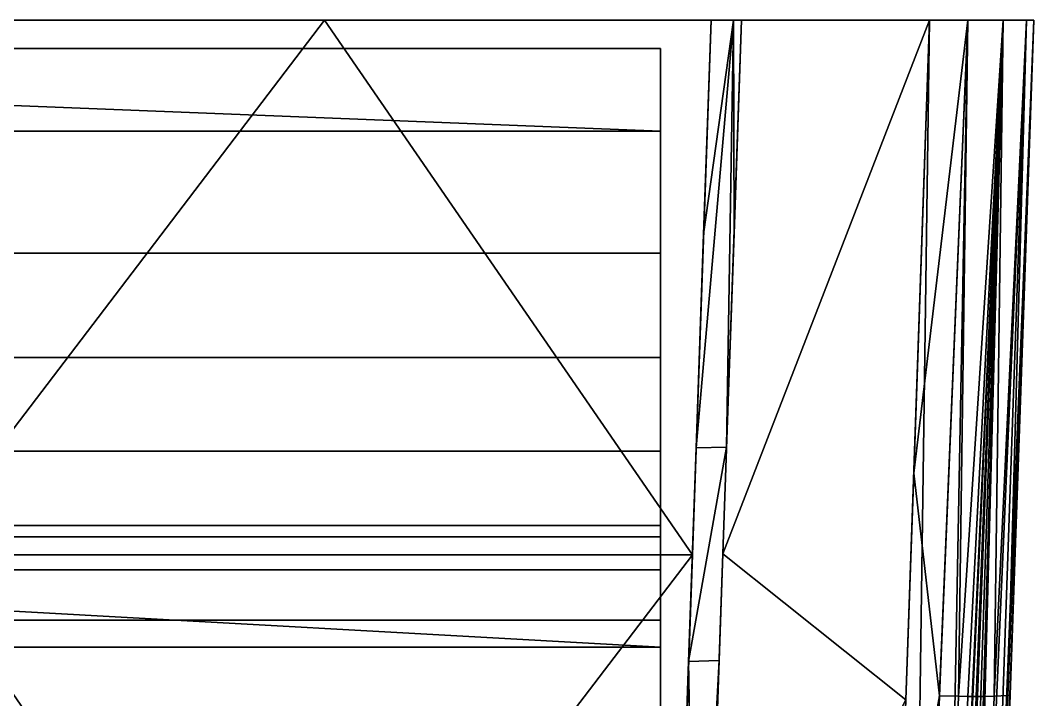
# Model space of a CAD drawing. Extents: x -11.8 to 11.8, y -23.6 to 0.1.
# Drawn here: x 6.891 to 11.75, y -3.127 to 0.132 of the extents above; entities that cross this region are included whole.
import ezdxf

# ---------------------------------------------------------------- set-up
doc = ezdxf.new("R2010")
doc.units = 0
doc.header["$MEASUREMENT"] = 0
doc.layers.add('COURO', color=7, linetype='CONTINUOUS')
doc.layers.add('METALICO', color=253, linetype='CONTINUOUS')

msp = doc.modelspace()

# ---------------------------------------------------------------- linework, layer by layer
at = {"layer": 'COURO'}
for points in [[(-10.039, -0.0033, -53.4343), (9.961, -0.0033, -53.4343), (9.961, -0.0033, 0.364), (-10.039, -0.0033, 0.364)], [(9.961, -2.5033, 0.364), (-10.039, -2.5033, 0.364), (-10.039, -0.0033, 0.364), (9.961, -0.0033, 0.364)], [(-0.1006, -0.4, -56.4665), (9.961, -0.4, -56.4665), (-0.039, -0.0033, -53.4343)], [(9.961, -0.0033, -53.4343), (-0.039, -0.0033, -53.4343), (9.961, -0.4, -56.4665)], [(9.961, -3.3196, -57.2413), (9.961, -2.5033, -53.4343), (9.961, -0.0033, -53.4343)], [(9.961, -2.5033, -53.4343), (9.961, -2.5033, -47.4567), (9.961, -0.0033, -53.4343)], [(9.961, -2.5033, -47.4567), (9.961, -2.5033, -41.4791), (9.961, -0.0033, -47.4567)], [(9.961, -2.5033, -41.4791), (9.961, -2.5033, -35.5015), (9.961, -0.0033, -41.4791)], [(9.961, -2.5033, -35.5015), (9.961, -2.5033, -29.5239), (9.961, -0.0033, -35.5015)], [(9.961, -2.5033, -29.5239), (9.961, -2.5033, -23.5463), (9.961, -0.0033, -29.5239)], [(9.961, -2.5033, -23.5463), (9.961, -2.5033, -17.5688), (9.961, -0.0033, -23.5463)], [(9.961, -2.5033, -17.5688), (9.961, -2.5033, -11.5912), (9.961, -0.0033, -17.5688)], [(9.961, -2.5033, -11.5912), (9.961, -2.5033, -5.6136), (9.961, -0.0033, -11.5912)], [(9.961, -2.5033, -5.6136), (9.961, -2.5033, 0.364), (9.961, -0.0033, -5.6136)], [(9.961, -2.5033, 0.364), (9.961, -0.0033, 0.364), (9.961, -0.0033, -5.6136)], [(9.961, -0.0033, -5.6136), (9.961, -0.0033, -11.5912), (9.961, -2.5033, -5.6136)], [(9.961, -0.0033, -11.5912), (9.961, -0.0033, -17.5688), (9.961, -2.5033, -11.5912)], [(9.961, -0.0033, -17.5688), (9.961, -0.0033, -23.5463), (9.961, -2.5033, -17.5688)], [(9.961, -0.0033, -23.5463), (9.961, -0.0033, -29.5239), (9.961, -2.5033, -23.5463)], [(9.961, -0.0033, -29.5239), (9.961, -0.0033, -35.5015), (9.961, -2.5033, -29.5239)], [(9.961, -0.0033, -35.5015), (9.961, -0.0033, -41.4791), (9.961, -2.5033, -35.5015)], [(9.961, -0.0033, -41.4791), (9.961, -0.0033, -47.4567), (9.961, -2.5033, -41.4791)], [(9.961, -0.0033, -47.4567), (9.961, -0.0033, -53.4343), (9.961, -2.5033, -47.4567)], [(9.961, -0.0033, -53.4343), (9.961, -0.8244, -57.7565), (9.961, -3.3196, -57.2413)], [(9.961, -0.4, -56.4665), (-0.1006, -0.4, -56.4665), (-0.1006, -0.9847, -58.1429), (9.961, -0.9847, -58.1429)], [(9.961, -0.8244, -57.7565), (9.961, -3.1736, -61.4765), (9.961, -3.3196, -57.2413)], [(9.961, -0.9847, -58.1429), (-0.1006, -0.9847, -58.1429), (-0.1006, -1.4858, -59.1568), (9.961, -1.4858, -59.1568)], [(9.961, -1.4858, -59.1568), (-0.1006, -1.4858, -59.1568), (-0.1006, -1.9351, -59.8999), (9.961, -1.9351, -59.8999)], [(9.961, -1.9351, -59.8999), (-0.1006, -1.9351, -59.8999), (-0.1006, -2.2913, -60.4125), (9.961, -2.2913, -60.4125)], [(9.961, -2.2913, -60.4125), (-0.1006, -2.2913, -60.4125), (-0.1006, -2.3462, -60.4866), (9.961, -2.3462, -60.4866)], [(9.961, -2.3462, -60.4866), (-0.1006, -2.3462, -60.4866), (-0.1006, -2.7459, -60.9923), (9.961, -2.7459, -60.9923)], [(-10.039, -2.5033, -53.4343), (9.961, -2.5033, -53.4343), (9.961, -2.5033, 0.364), (-10.039, -2.5033, 0.364)], [(-0.1006, -2.8741, -56.0324), (9.961, -2.8741, -56.0324), (3.2943, -2.5033, -53.4343)], [(9.961, -2.5033, -53.4343), (3.2943, -2.5033, -53.4343), (9.961, -2.8741, -56.0324)], [(9.961, -2.7459, -60.9923), (-0.1006, -2.7459, -60.9923), (-0.1006, -3.291, -61.6004), (9.961, -3.291, -61.6004)], [(9.961, -2.8741, -56.0324), (-0.1006, -2.8741, -56.0324), (-0.1006, -3.3409, -57.2884), (9.961, -3.3409, -57.2884)]]:
    msp.add_3dface(points, dxfattribs=at)
at = {"layer": 'METALICO'}
for points in [[(0, -6.3855, 11.5224), (11.0227, -6.3855, 11.5224), (0, 0.1319, 11.75)], [(11.0227, -6.3855, 11.5224), (11.2503, 0.1319, 11.75), (0, 0.1319, 11.75)], [(8.7502, 0.1319, 11.75), (6.2502, 0.1319, 11.75), (6.4967, 0.1319, 10.2028)], [(6.4967, 0.1319, 10.2028), (8.3498, 0.1319, 8.3498), (6.3963, -2.4312, 10.1133)], [(6.3963, -2.4312, 10.1133), (8.3498, 0.1319, 8.3498), (10.1133, -2.4312, 6.3963)], [(6.4967, 0.1319, 10.2028), (7.7321, 0.1319, 8.9675), (8.7502, 0.1319, 11.75)], [(7.7321, 0.1319, 8.9675), (8.9675, 0.1319, 7.7321), (11.75, 0.1319, 8.7502)], [(8.7502, 0.1319, 11.75), (7.7321, 0.1319, 8.9675), (11.75, 0.1319, 8.7502)], [(8.3498, 0.1319, 8.3498), (10.2028, 0.1319, 6.4967), (10.1133, -2.4312, 6.3963)], [(11.2503, 0.1319, 11.75), (8.7502, 0.1319, 11.75), (11.75, 0.1319, 11.2503)], [(11.75, 0.1319, 8.7502), (11.75, 0.1319, 11.2503), (8.7502, 0.1319, 11.75)], [(8.9675, 0.1319, 7.7321), (10.2028, 0.1319, 6.4967), (11.75, 0.1319, 8.7502)], [(10.1312, -1.9186, 6.4164), (10.167, -0.8933, 6.4566), (10.3111, 0.1319, 6.3346)], [(10.3111, 0.1319, 6.3346), (10.2777, -1.9151, 6.0631), (10.1312, -1.9186, 6.4164)], [(10.2028, 0.1319, 6.4967), (10.3111, 0.1319, 6.3346), (10.167, -0.8933, 6.4566)], [(10.1704, -4.9855, -11.5713), (10.3491, 0.1319, -11.75), (10.3491, 0.1319, -2.8033)], [(10.3491, 0.1319, -2.8033), (10.3491, 0.1319, 6.1433), (10.1704, -4.9855, 5.9428)], [(10.1704, -4.9855, 5.9428), (10.1704, -4.9855, -2.8143), (10.3491, 0.1319, -2.8033)], [(10.1704, -4.9855, -2.8143), (10.1704, -4.9855, -11.5713), (10.3491, 0.1319, -2.8033)], [(10.2028, 0.1319, 6.4967), (10.3491, 0.1319, 6.1433), (11.75, 0.1319, 6.2502)], [(11.75, 0.1319, 6.2502), (11.75, 0.1319, 8.7502), (10.2028, 0.1319, 6.4967)], [(10.3491, 0.1319, -11.75), (11.2503, 0.1319, -11.75), (10.2598, -2.4268, -11.6606)], [(11.2503, 0.1319, -11.75), (11.1365, -3.1268, -11.6362), (10.2598, -2.4268, -11.6606)], [(10.3134, -0.8916, 6.1032), (10.2777, -1.9151, 6.0631), (10.3111, 0.1319, 6.3346)], [(10.3111, 0.1319, 6.3346), (10.3491, 0.1319, 6.1433), (10.3134, -0.8916, 6.1032)], [(10.3491, 0.1319, 6.1433), (10.3491, 0.1319, 3.9067), (11.75, 0.1319, 6.2502)], [(10.3491, 0.1319, 3.9067), (10.3491, 0.1319, 1.67), (11.75, 0.1319, 3.7501)], [(10.3491, 0.1319, 1.67), (10.3491, 0.1319, -0.5667), (11.75, 0.1319, 1.25)], [(10.3491, 0.1319, -0.5667), (10.3491, 0.1319, -2.8033), (11.75, 0.1319, -1.25)], [(10.3491, 0.1319, -2.8033), (10.3491, 0.1319, -5.04), (11.75, 0.1319, -3.7501)], [(10.3491, 0.1319, -5.04), (10.3491, 0.1319, -7.2767), (11.75, 0.1319, -6.2502)], [(10.3491, 0.1319, -7.2767), (10.3491, 0.1319, -9.5133), (11.75, 0.1319, -8.7502)], [(10.3491, 0.1319, -9.5133), (10.3491, 0.1319, -11.75), (11.75, 0.1319, -11.2503)], [(10.3491, 0.1319, -11.75), (11.2503, 0.1319, -11.75), (11.75, 0.1319, -11.2503)], [(11.75, 0.1319, -11.2503), (11.75, 0.1319, -8.7502), (10.3491, 0.1319, -9.5133)], [(11.75, 0.1319, -8.7502), (11.75, 0.1319, -6.2502), (10.3491, 0.1319, -7.2767)], [(11.75, 0.1319, -6.2502), (11.75, 0.1319, -3.7501), (10.3491, 0.1319, -5.04)], [(11.75, 0.1319, -3.7501), (11.75, 0.1319, -1.25), (10.3491, 0.1319, -2.8033)], [(11.75, 0.1319, -1.25), (11.75, 0.1319, 1.25), (10.3491, 0.1319, -0.5667)], [(11.75, 0.1319, 1.25), (11.75, 0.1319, 3.7501), (10.3491, 0.1319, 1.67)], [(11.75, 0.1319, 3.7501), (11.75, 0.1319, 6.2502), (10.3491, 0.1319, 3.9067)], [(11.1365, -3.1268, 11.6362), (11.2503, 0.1319, 11.75), (11.1588, -6.3896, 11.5034)], [(11.2503, 0.1319, 11.75), (11.4343, 0.1319, 11.7149), (11.1588, -6.3896, 11.5034)], [(11.3114, -6.3924, 11.4302), (11.1588, -6.3896, 11.5034), (11.4343, 0.1319, 11.7149)], [(11.4343, 0.1319, -11.7149), (11.2503, 0.1319, -11.75), (11.1744, -2.0406, -11.6741)], [(11.4343, 0.1319, -11.7149), (11.1744, -2.0406, -11.6741), (11.2978, -3.1083, -11.6103)], [(11.75, 0.1319, 11.2503), (11.6037, 0.1319, 11.6037), (11.2503, 0.1319, 11.75)], [(11.2503, 0.1319, -11.75), (11.6037, 0.1319, -11.6037), (11.75, 0.1319, -11.2503)], [(11.2978, -3.1083, -11.6103), (11.39, -3.11, -11.5681), (11.4343, 0.1319, -11.7149)], [(11.4343, 0.1319, 11.7149), (11.6037, 0.1319, 11.6037), (11.3114, -6.3924, 11.4302)], [(11.3557, -6.3927, 11.3949), (11.3114, -6.3924, 11.4302), (11.6037, 0.1319, 11.6037)], [(11.3885, -6.3927, 11.3627), (11.3557, -6.3927, 11.3949), (11.6037, 0.1319, 11.6037)], [(11.4284, -6.3924, 11.3139), (11.3885, -6.3927, 11.3627), (11.6037, 0.1319, 11.6037)], [(11.6037, 0.1319, -11.6037), (11.4343, 0.1319, -11.7149), (11.39, -3.11, -11.5681)], [(11.39, -3.11, -11.5681), (11.4338, -3.1106, -11.5392), (11.6037, 0.1319, -11.6037)], [(11.6037, 0.1319, 11.6037), (11.7149, 0.1319, 11.4343), (11.4284, -6.3924, 11.3139)], [(11.4877, -6.3907, 11.2051), (11.4284, -6.3924, 11.3139), (11.7149, 0.1319, 11.4343)], [(11.4338, -3.1106, -11.5392), (11.4541, -3.1107, -11.5234), (11.6037, 0.1319, -11.6037)], [(11.4541, -3.1107, -11.5234), (11.4743, -3.1108, -11.5059), (11.6037, 0.1319, -11.6037)], [(11.4743, -3.1108, -11.5059), (11.5088, -3.1108, -11.471), (11.6037, 0.1319, -11.6037)], [(11.75, 0.1319, 11.2503), (11.6362, -3.1268, 11.1365), (11.4877, -6.3907, 11.2051)], [(11.7149, 0.1319, 11.4343), (11.75, 0.1319, 11.2503), (11.4877, -6.3907, 11.2051)], [(11.5088, -3.1108, -11.471), (11.5603, -3.1102, -11.4029), (11.6037, 0.1319, -11.6037)], [(11.5224, -6.3855, 11.0227), (11.5224, -6.3855, 0), (11.75, 0.1319, 0)], [(11.5224, -6.3855, 0), (11.5224, -6.3855, -11.0227), (11.75, 0.1319, 0)], [(11.5224, -6.3855, -11.0227), (11.75, 0.1319, -11.2503), (11.75, 0.1319, 0)], [(11.75, 0.1319, 0), (11.75, 0.1319, 11.2503), (11.5224, -6.3855, 11.0227)], [(11.7149, 0.1319, -11.4343), (11.6037, 0.1319, -11.6037), (11.5603, -3.1102, -11.4029)], [(11.5603, -3.1102, -11.4029), (11.6264, -3.1068, -11.2393), (11.7149, 0.1319, -11.4343)], [(11.75, 0.1319, -11.2503), (11.7149, 0.1319, -11.4343), (11.6264, -3.1068, -11.2393)], [(11.6264, -3.1068, -11.2393), (11.6351, -3.1051, -11.18), (11.75, 0.1319, -11.2503)], [(11.637, -3.1036, -11.1373), (11.75, 0.1319, -11.2503), (11.6351, -3.1051, -11.18)], [(10.2777, -1.9151, 6.0631), (10.2419, -2.9386, 6.023), (10.0954, -2.9438, 6.3762)], [(10.0954, -2.9438, 6.3762), (10.1312, -1.9186, 6.4164), (10.2777, -1.9151, 6.0631)], [(11.1744, -2.0406, -11.6741), (11.0986, -4.2131, -11.5983), (11.2978, -3.1083, -11.6103)], [(10.1704, -4.9855, -11.5713), (10.2598, -2.4268, -11.6606), (11.1365, -3.1268, -11.6362)], [(8.1598, -4.9943, 8.1598), (6.2958, -4.9943, 10.0238), (6.3963, -2.4312, 10.1133)], [(10.1133, -2.4312, 6.3963), (8.1598, -4.9943, 8.1598), (6.3963, -2.4312, 10.1133)], [(10.1133, -2.4312, 6.3963), (10.0238, -4.9943, 6.2958), (8.1598, -4.9943, 8.1598)], [(10.0596, -3.969, 6.336), (10.0954, -2.9438, 6.3762), (10.1322, -4.9917, 6.1338)], [(10.0954, -2.9438, 6.3762), (10.2419, -2.9386, 6.023), (10.1322, -4.9917, 6.1338)], [(10.2419, -2.9386, 6.023), (10.2062, -3.962, 5.9829), (10.1322, -4.9917, 6.1338)], [(11.1832, -6.3902, -11.4957), (11.2978, -3.1083, -11.6103), (11.0986, -4.2131, -11.5983)], [(11.2978, -3.1083, -11.6103), (11.1832, -6.3902, -11.4957), (11.2754, -6.392, -11.4535), (11.39, -3.11, -11.5681)], [(11.5603, -3.1102, -11.4029), (11.4456, -6.3921, -11.2883), (11.5118, -6.3887, -11.1247), (11.6264, -3.1068, -11.2393)], [(11.6264, -3.1068, -11.2393), (11.5118, -6.3887, -11.1247), (11.5205, -6.387, -11.0654), (11.6351, -3.1051, -11.18)], [(11.6351, -3.1051, -11.18), (11.5205, -6.387, -11.0654), (11.5224, -6.3855, -11.0227), (11.637, -3.1036, -11.1373)], [(11.1365, -3.1268, -11.6362), (11.0227, -6.3855, -11.5224), (10.1704, -4.9855, -11.5713)], [(11.39, -3.11, -11.5681), (11.2754, -6.392, -11.4535), (11.3192, -6.3925, -11.4246), (11.4338, -3.1106, -11.5392)], [(11.4338, -3.1106, -11.5392), (11.3192, -6.3925, -11.4246), (11.3395, -6.3926, -11.4088), (11.4541, -3.1107, -11.5234)], [(11.4541, -3.1107, -11.5234), (11.3395, -6.3926, -11.4088), (11.3597, -6.3927, -11.3913), (11.4743, -3.1108, -11.5059)], [(11.4743, -3.1108, -11.5059), (11.3597, -6.3927, -11.3913), (11.3942, -6.3927, -11.3564), (11.5088, -3.1108, -11.471)], [(11.5088, -3.1108, -11.471), (11.3942, -6.3927, -11.3564), (11.4456, -6.3921, -11.2883), (11.5603, -3.1102, -11.4029)]]:
    msp.add_3dface(points, dxfattribs=at)

doc.saveas('drawing.dxf')
